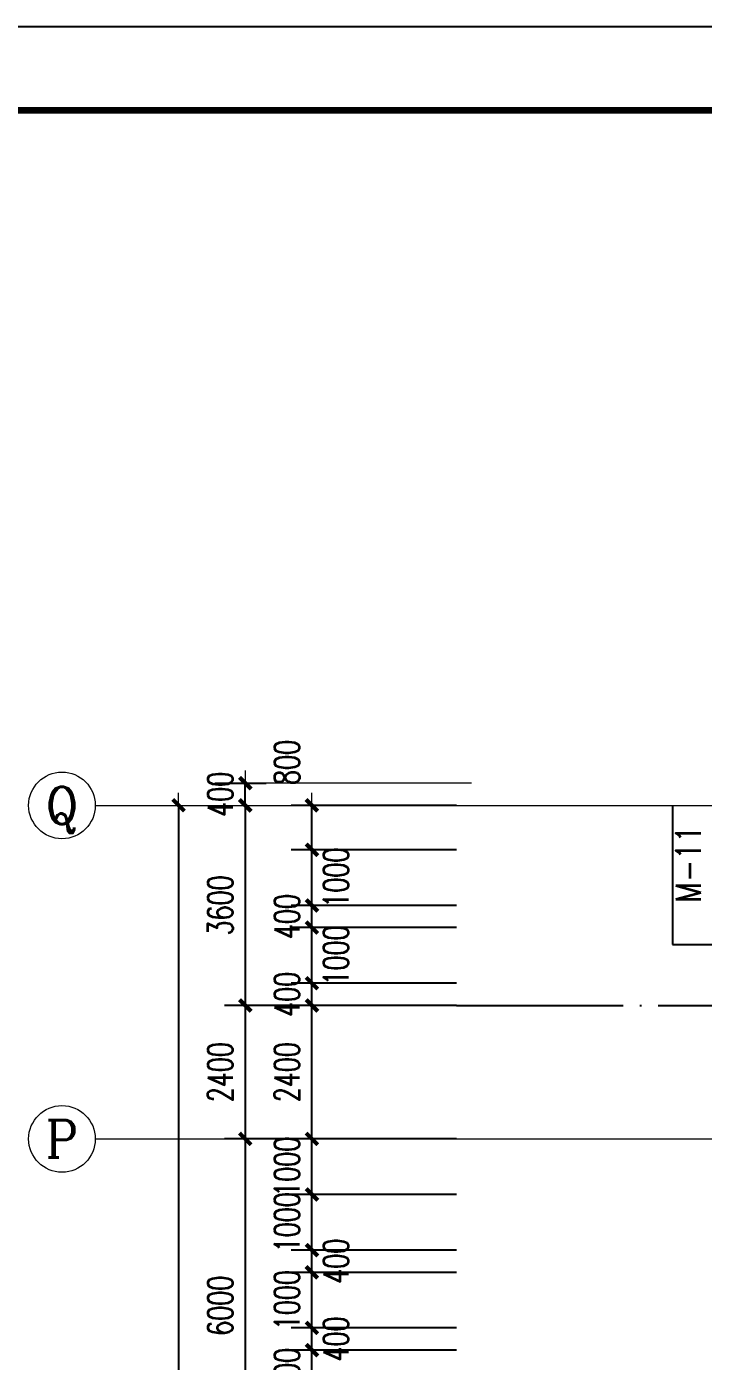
# Model space of a CAD drawing. Extents: x -220435 to 246757, y -381552 to -223577.
# Drawn here: x -151618 to -139436, y -274400 to -250394 of the extents above; entities that cross this region are included whole.
import ezdxf
from ezdxf.enums import TextEntityAlignment as Align

# ---------------------------------------------------------------- set-up
doc = ezdxf.new("R2010")
doc.units = 0
doc.header["$LTSCALE"] = 1500
doc.header["$MEASUREMENT"] = 0
doc.linetypes.add('DOTE', pattern=[2.42, 2, -0.2, 0.02, -0.2])
doc.layers.get('0').update_dxf_attribs({"linetype": 'CONTINUOUS'})
doc.layers.get('DEFPOINTS').update_dxf_attribs({"linetype": 'CONTINUOUS'})
for name, color, linetype in [('AXIS', 7, 'CONTINUOUS'), ('AXIS_TEXT', 7, 'CONTINUOUS'), ('DOTE', 7, 'DOTE')]:
    doc.layers.add(name, color=color, linetype=linetype)
doc.layers.add('PUB_DIM', color=7, linetype='CONTINUOUS', lineweight=0)
doc.layers.add('WINDOW', color=7, linetype='CONTINUOUS', lineweight=0)
doc.styles.add('COMPLEX', font='COMPLEX')
doc.styles.add('DIM_FONT', font='TXT.shx', dxfattribs={"width": 0.7})
doc.styles.add('SIMPLEX', font='SIMPLEX.SHX')
doc.dimstyles.new('DIMA150', dxfattribs={"dimscale": 1.5, "dimtxt": 300, "dimasz": 1, "dimexe": 250, "dimexo": 300, "dimgap": 150, "dimtad": 1, "dimdec": 0, "dimzin": 0, "dimdsep": 46, "dimtxsty": 'DIM_FONT', "dimblk": '_DIMX', "dimcen": 0.09, "dimse1": 1, "dimclrt": 7, "dimadec": 0, "dimazin": 0, "dimtfac": 1, "dimtdec": 0, "dimtix": 1, "dimtmove": 2, "dimatfit": 3, "dimldrblk": '_DIMX', "dimfxl": 1, "dimtolj": 1, "dimtzin": 0, "dimarcsym": 0})

# ---------------------------------------------------------------- blocks, each defined once
blk = doc.blocks.new('_DIMX')
blk.add_line((-150, 0), (150, 0))
at = {"const_width": 50}
blk.add_lwpolyline([(-70, -70), (70, 70)], dxfattribs=at)
blk = doc.blocks.new('*D47')
at = {"layer": 'DEFPOINTS', "color": 0, "lineweight": 20}
for p in [(-139141, -264400), (-148882, -342990), (-139141, -342990)]:
    blk.add_point(p, dxfattribs=at)
at = {"layer": 'PUB_DIM', "color": 0, "lineweight": -2}
for p, q in [((-148882, -264402), (-148882, -342989)), ((-139591, -342990), (-149257, -342990))]:
    blk.add_line(p, q, dxfattribs=at)
at = {"layer": 'PUB_DIM', "color": 0, "lineweight": -2, "xscale": 1.5, "yscale": 1.5, "zscale": 1.5}
for p, rotation in [((-148882, -264400), 90), ((-148882, -342990), 270)]:
    blk.add_blockref('_DIMX', p, dxfattribs=dict(at, rotation=rotation))
at = {"layer": 'PUB_DIM', "color": 7, "insert": (-149332, -303695), "char_height": 450, "attachment_point": 5, "rotation": 90, "style": 'DIM_FONT'}
blk.add_mtext('\\A1;78590', dxfattribs=at)
blk = doc.blocks.new('*D142')
at = {"layer": 'DEFPOINTS', "color": 0, "lineweight": 20}
for p in [(-146482, -264400), (-143428, -264400), (-143428, -265200)]:
    blk.add_point(p, dxfattribs=at)
at = {"layer": 'PUB_DIM', "color": 0, "lineweight": -2}
for p, q in [((-143878, -264400), (-146857, -264400)), ((-146482, -265199), (-146482, -264402))]:
    blk.add_line(p, q, dxfattribs=at)
at = {"layer": 'PUB_DIM', "color": 0, "lineweight": -2, "xscale": 1.5, "yscale": 1.5, "zscale": 1.5}
for p, rotation in [((-146482, -264400), 90), ((-146482, -265200), 270)]:
    blk.add_blockref('_DIMX', p, dxfattribs=dict(at, rotation=rotation))
at = {"layer": 'PUB_DIM', "color": 7, "insert": (-146932, -263629), "char_height": 450, "attachment_point": 5, "rotation": 90, "style": 'DIM_FONT'}
blk.add_mtext('\\A1;800', dxfattribs=at)
blk = doc.blocks.new('*D143')
at = {"layer": 'DEFPOINTS', "color": 0, "lineweight": 20}
for p in [(-146482, -265200), (-143428, -265200), (-143428, -266200)]:
    blk.add_point(p, dxfattribs=at)
at = {"layer": 'PUB_DIM', "color": 0, "lineweight": -2}
for p, q in [((-143878, -265200), (-146857, -265200)), ((-146482, -266199), (-146482, -265202))]:
    blk.add_line(p, q, dxfattribs=at)
at = {"layer": 'PUB_DIM', "color": 0, "lineweight": -2, "xscale": 1.5, "yscale": 1.5, "zscale": 1.5}
for p, rotation in [((-146482, -265200), 90), ((-146482, -266200), 270)]:
    blk.add_blockref('_DIMX', p, dxfattribs=dict(at, rotation=rotation))
at = {"layer": 'PUB_DIM', "color": 7, "insert": (-146050, -265700), "char_height": 450, "attachment_point": 5, "rotation": 90, "style": 'DIM_FONT'}
blk.add_mtext('\\A1;1000', dxfattribs=at)
blk = doc.blocks.new('*D144')
at = {"layer": 'DEFPOINTS', "color": 0, "lineweight": 20}
for p in [(-146482, -266200), (-143428, -266200), (-143428, -266600)]:
    blk.add_point(p, dxfattribs=at)
at = {"layer": 'PUB_DIM', "color": 0, "lineweight": -2}
for p, q in [((-143878, -266200), (-146857, -266200)), ((-146482, -266199), (-146482, -266197)), ((-146482, -266600), (-146482, -266200)), ((-146482, -266602), (-146482, -266603))]:
    blk.add_line(p, q, dxfattribs=at)
at = {"layer": 'PUB_DIM', "color": 0, "lineweight": -2, "xscale": 1.5, "yscale": 1.5, "zscale": 1.5}
for p, rotation in [((-146482, -266200), 270), ((-146482, -266600), 90)]:
    blk.add_blockref('_DIMX', p, dxfattribs=dict(at, rotation=rotation))
at = {"layer": 'PUB_DIM', "color": 7, "insert": (-146932, -266400), "char_height": 450, "attachment_point": 5, "rotation": 90, "style": 'DIM_FONT'}
blk.add_mtext('\\A1;400', dxfattribs=at)
blk = doc.blocks.new('*D145')
at = {"layer": 'DEFPOINTS', "color": 0, "lineweight": 20}
for p in [(-146482, -266600), (-143428, -266600), (-143428, -267600)]:
    blk.add_point(p, dxfattribs=at)
at = {"layer": 'PUB_DIM', "color": 0, "lineweight": -2}
for p, q in [((-143878, -266600), (-146857, -266600)), ((-146482, -267599), (-146482, -266602))]:
    blk.add_line(p, q, dxfattribs=at)
at = {"layer": 'PUB_DIM', "color": 0, "lineweight": -2, "xscale": 1.5, "yscale": 1.5, "zscale": 1.5}
for p, rotation in [((-146482, -266600), 90), ((-146482, -267600), 270)]:
    blk.add_blockref('_DIMX', p, dxfattribs=dict(at, rotation=rotation))
at = {"layer": 'PUB_DIM', "color": 7, "insert": (-146050, -267100), "char_height": 450, "attachment_point": 5, "rotation": 90, "style": 'DIM_FONT'}
blk.add_mtext('\\A1;1000', dxfattribs=at)
blk = doc.blocks.new('*D146')
at = {"layer": 'DEFPOINTS', "color": 0, "lineweight": 20}
for p in [(-146482, -267600), (-143428, -267600), (-143428, -268000)]:
    blk.add_point(p, dxfattribs=at)
at = {"layer": 'PUB_DIM', "color": 0, "lineweight": -2}
for p, q in [((-143878, -267600), (-146857, -267600)), ((-146482, -267599), (-146482, -267597)), ((-146482, -268000), (-146482, -267600)), ((-146482, -268002), (-146482, -268003))]:
    blk.add_line(p, q, dxfattribs=at)
at = {"layer": 'PUB_DIM', "color": 0, "lineweight": -2, "xscale": 1.5, "yscale": 1.5, "zscale": 1.5}
for p, rotation in [((-146482, -267600), 270), ((-146482, -268000), 90)]:
    blk.add_blockref('_DIMX', p, dxfattribs=dict(at, rotation=rotation))
at = {"layer": 'PUB_DIM', "color": 7, "insert": (-146932, -267800), "char_height": 450, "attachment_point": 5, "rotation": 90, "style": 'DIM_FONT'}
blk.add_mtext('\\A1;400', dxfattribs=at)
blk = doc.blocks.new('*D147')
at = {"layer": 'DEFPOINTS', "color": 0, "lineweight": 20}
for p in [(-146482, -268000), (-143428, -268000), (-143428, -270400)]:
    blk.add_point(p, dxfattribs=at)
at = {"layer": 'PUB_DIM', "color": 0, "lineweight": -2}
for p, q in [((-143878, -268000), (-146857, -268000)), ((-146482, -270399), (-146482, -268002))]:
    blk.add_line(p, q, dxfattribs=at)
at = {"layer": 'PUB_DIM', "color": 0, "lineweight": -2, "xscale": 1.5, "yscale": 1.5, "zscale": 1.5}
for p, rotation in [((-146482, -268000), 90), ((-146482, -270400), 270)]:
    blk.add_blockref('_DIMX', p, dxfattribs=dict(at, rotation=rotation))
at = {"layer": 'PUB_DIM', "color": 7, "insert": (-146932, -269200), "char_height": 450, "attachment_point": 5, "rotation": 90, "style": 'DIM_FONT'}
blk.add_mtext('\\A1;2400', dxfattribs=at)
blk = doc.blocks.new('*D148')
at = {"layer": 'DEFPOINTS', "color": 0, "lineweight": 20}
for p in [(-146482, -270400), (-143428, -270400), (-143428, -271400)]:
    blk.add_point(p, dxfattribs=at)
at = {"layer": 'PUB_DIM', "color": 0, "lineweight": -2}
for p, q in [((-143878, -270400), (-146857, -270400)), ((-146482, -270399), (-146482, -270397)), ((-146482, -271400), (-146482, -270400)), ((-146482, -271402), (-146482, -271403))]:
    blk.add_line(p, q, dxfattribs=at)
at = {"layer": 'PUB_DIM', "color": 0, "lineweight": -2, "xscale": 1.5, "yscale": 1.5, "zscale": 1.5}
for p, rotation in [((-146482, -270400), 270), ((-146482, -271400), 90)]:
    blk.add_blockref('_DIMX', p, dxfattribs=dict(at, rotation=rotation))
at = {"layer": 'PUB_DIM', "color": 7, "insert": (-146932, -270900), "char_height": 450, "attachment_point": 5, "rotation": 90, "style": 'DIM_FONT'}
blk.add_mtext('\\A1;1000', dxfattribs=at)
blk = doc.blocks.new('*D149')
at = {"layer": 'DEFPOINTS', "color": 0, "lineweight": 20}
for p in [(-146482, -271400), (-143428, -271400), (-143428, -272400)]:
    blk.add_point(p, dxfattribs=at)
at = {"layer": 'PUB_DIM', "color": 0, "lineweight": -2}
for p, q in [((-143878, -271400), (-146857, -271400)), ((-146482, -271399), (-146482, -271397)), ((-146482, -272400), (-146482, -271400)), ((-146482, -272402), (-146482, -272403))]:
    blk.add_line(p, q, dxfattribs=at)
at = {"layer": 'PUB_DIM', "color": 0, "lineweight": -2, "xscale": 1.5, "yscale": 1.5, "zscale": 1.5}
for p, rotation in [((-146482, -271400), 270), ((-146482, -272400), 90)]:
    blk.add_blockref('_DIMX', p, dxfattribs=dict(at, rotation=rotation))
at = {"layer": 'PUB_DIM', "color": 7, "insert": (-146932, -271900), "char_height": 450, "attachment_point": 5, "rotation": 90, "style": 'DIM_FONT'}
blk.add_mtext('\\A1;1000', dxfattribs=at)
blk = doc.blocks.new('*D150')
at = {"layer": 'DEFPOINTS', "color": 0, "lineweight": 20}
for p in [(-146482, -272400), (-143428, -272400), (-143428, -272800)]:
    blk.add_point(p, dxfattribs=at)
at = {"layer": 'PUB_DIM', "color": 0, "lineweight": -2}
for p, q in [((-143878, -272400), (-146857, -272400)), ((-146482, -272399), (-146482, -272397)), ((-146482, -272800), (-146482, -272400)), ((-146482, -272802), (-146482, -272803))]:
    blk.add_line(p, q, dxfattribs=at)
at = {"layer": 'PUB_DIM', "color": 0, "lineweight": -2, "xscale": 1.5, "yscale": 1.5, "zscale": 1.5}
for p, rotation in [((-146482, -272400), 270), ((-146482, -272800), 90)]:
    blk.add_blockref('_DIMX', p, dxfattribs=dict(at, rotation=rotation))
at = {"layer": 'PUB_DIM', "color": 7, "insert": (-146050, -272600), "char_height": 450, "attachment_point": 5, "rotation": 90, "style": 'DIM_FONT'}
blk.add_mtext('\\A1;400', dxfattribs=at)
blk = doc.blocks.new('*D151')
at = {"layer": 'DEFPOINTS', "color": 0, "lineweight": 20}
for p in [(-146482, -272800), (-143428, -272800), (-143428, -273800)]:
    blk.add_point(p, dxfattribs=at)
at = {"layer": 'PUB_DIM', "color": 0, "lineweight": -2}
for p, q in [((-143878, -272800), (-146857, -272800)), ((-146482, -272799), (-146482, -272797)), ((-146482, -273800), (-146482, -272800)), ((-146482, -273802), (-146482, -273803))]:
    blk.add_line(p, q, dxfattribs=at)
at = {"layer": 'PUB_DIM', "color": 0, "lineweight": -2, "xscale": 1.5, "yscale": 1.5, "zscale": 1.5}
for p, rotation in [((-146482, -272800), 270), ((-146482, -273800), 90)]:
    blk.add_blockref('_DIMX', p, dxfattribs=dict(at, rotation=rotation))
at = {"layer": 'PUB_DIM', "color": 7, "insert": (-146932, -273300), "char_height": 450, "attachment_point": 5, "rotation": 90, "style": 'DIM_FONT'}
blk.add_mtext('\\A1;1000', dxfattribs=at)
blk = doc.blocks.new('*D152')
at = {"layer": 'DEFPOINTS', "color": 0, "lineweight": 20}
for p in [(-146482, -273800), (-143428, -273800), (-143428, -274200)]:
    blk.add_point(p, dxfattribs=at)
at = {"layer": 'PUB_DIM', "color": 0, "lineweight": -2}
for p, q in [((-143878, -273800), (-146857, -273800)), ((-146482, -273799), (-146482, -273797)), ((-146482, -274200), (-146482, -273800)), ((-146482, -274202), (-146482, -274203))]:
    blk.add_line(p, q, dxfattribs=at)
at = {"layer": 'PUB_DIM', "color": 0, "lineweight": -2, "xscale": 1.5, "yscale": 1.5, "zscale": 1.5}
for p, rotation in [((-146482, -273800), 270), ((-146482, -274200), 90)]:
    blk.add_blockref('_DIMX', p, dxfattribs=dict(at, rotation=rotation))
at = {"layer": 'PUB_DIM', "color": 7, "insert": (-146050, -274000), "char_height": 450, "attachment_point": 5, "rotation": 90, "style": 'DIM_FONT'}
blk.add_mtext('\\A1;400', dxfattribs=at)
blk = doc.blocks.new('*D153')
at = {"layer": 'DEFPOINTS', "color": 0, "lineweight": 20}
for p in [(-146482, -274200), (-143428, -274200), (-143428, -275200)]:
    blk.add_point(p, dxfattribs=at)
at = {"layer": 'PUB_DIM', "color": 0, "lineweight": -2}
for p, q in [((-143878, -274200), (-146857, -274200)), ((-146482, -274199), (-146482, -274197)), ((-146482, -275200), (-146482, -274200)), ((-146482, -275202), (-146482, -275203))]:
    blk.add_line(p, q, dxfattribs=at)
at = {"layer": 'PUB_DIM', "color": 0, "lineweight": -2, "xscale": 1.5, "yscale": 1.5, "zscale": 1.5}
for p, rotation in [((-146482, -274200), 270), ((-146482, -275200), 90)]:
    blk.add_blockref('_DIMX', p, dxfattribs=dict(at, rotation=rotation))
at = {"layer": 'PUB_DIM', "color": 7, "insert": (-146932, -274700), "char_height": 450, "attachment_point": 5, "rotation": 90, "style": 'DIM_FONT'}
blk.add_mtext('\\A1;1000', dxfattribs=at)
blk = doc.blocks.new('*D181')
at = {"layer": 'DEFPOINTS', "color": 0, "lineweight": 20}
for p in [(-143428, -268000), (-147682, -270400), (-143428, -270400)]:
    blk.add_point(p, dxfattribs=at)
at = {"layer": 'PUB_DIM', "color": 0, "lineweight": -2}
for p, q in [((-147682, -268002), (-147682, -270399)), ((-143878, -270400), (-148057, -270400))]:
    blk.add_line(p, q, dxfattribs=at)
at = {"layer": 'PUB_DIM', "color": 0, "lineweight": -2, "xscale": 1.5, "yscale": 1.5, "zscale": 1.5}
for p, rotation in [((-147682, -268000), 90), ((-147682, -270400), 270)]:
    blk.add_blockref('_DIMX', p, dxfattribs=dict(at, rotation=rotation))
at = {"layer": 'PUB_DIM', "color": 7, "insert": (-148132, -269200), "char_height": 450, "attachment_point": 5, "rotation": 90, "style": 'DIM_FONT'}
blk.add_mtext('\\A1;2400', dxfattribs=at)
blk = doc.blocks.new('*D183')
at = {"layer": 'DEFPOINTS', "color": 0, "lineweight": 20}
for p in [(-143428, -264400), (-147682, -268000), (-143428, -268000)]:
    blk.add_point(p, dxfattribs=at)
at = {"layer": 'PUB_DIM', "color": 0, "lineweight": -2}
for p, q in [((-147682, -264402), (-147682, -267999)), ((-143878, -268000), (-148057, -268000))]:
    blk.add_line(p, q, dxfattribs=at)
at = {"layer": 'PUB_DIM', "color": 0, "lineweight": -2, "xscale": 1.5, "yscale": 1.5, "zscale": 1.5}
for p, rotation in [((-147682, -264400), 90), ((-147682, -268000), 270)]:
    blk.add_blockref('_DIMX', p, dxfattribs=dict(at, rotation=rotation))
at = {"layer": 'PUB_DIM', "color": 7, "insert": (-148132, -266200), "char_height": 450, "attachment_point": 5, "rotation": 90, "style": 'DIM_FONT'}
blk.add_mtext('\\A1;3600', dxfattribs=at)
blk = doc.blocks.new('*D184')
at = {"layer": 'DEFPOINTS', "color": 0, "lineweight": 20}
for p in [(-139141, -270400), (-147682, -276400), (-139141, -276400)]:
    blk.add_point(p, dxfattribs=at)
at = {"layer": 'PUB_DIM', "color": 0, "lineweight": -2}
for p, q in [((-147682, -270402), (-147682, -276399)), ((-139591, -276400), (-148057, -276400))]:
    blk.add_line(p, q, dxfattribs=at)
at = {"layer": 'PUB_DIM', "color": 0, "lineweight": -2, "xscale": 1.5, "yscale": 1.5, "zscale": 1.5}
for p, rotation in [((-147682, -270400), 90), ((-147682, -276400), 270)]:
    blk.add_blockref('_DIMX', p, dxfattribs=dict(at, rotation=rotation))
at = {"layer": 'PUB_DIM', "color": 7, "insert": (-148132, -273400), "char_height": 450, "attachment_point": 5, "rotation": 90, "style": 'DIM_FONT'}
blk.add_mtext('\\A1;6000', dxfattribs=at)
blk = doc.blocks.new('_AXISO')
blk.add_circle((0, 0), 0.5)
at = {"layer": 'AXIS_TEXT', "style": 'COMPLEX', "width": 1.041667}
blk.add_attdef('A', text='', height=0.56, dxfattribs=at).set_placement((-0.25, -0.28), (0.25, -0.28), align=Align.FIT)
blk = doc.blocks.new('*D284')
at = {"layer": 'DEFPOINTS', "color": 0, "lineweight": 20}
for p in [(-148682, -264001), (-147682, -264001), (-148682, -264402)]:
    blk.add_point(p, dxfattribs=at)
at = {"layer": 'PUB_DIM', "color": 0, "lineweight": -2}
for p, q in [((-148232, -264001), (-147307, -264001)), ((-147682, -264000), (-147682, -263998)), ((-147682, -264402), (-147682, -264001)), ((-147682, -264403), (-147682, -264405))]:
    blk.add_line(p, q, dxfattribs=at)
at = {"layer": 'PUB_DIM', "color": 0, "lineweight": -2, "xscale": 1.5, "yscale": 1.5, "zscale": 1.5}
for p, rotation in [((-147682, -264001), 270), ((-147682, -264402), 90)]:
    blk.add_blockref('_DIMX', p, dxfattribs=dict(at, rotation=rotation))
at = {"layer": 'PUB_DIM', "color": 7, "insert": (-148132, -264202), "char_height": 450, "attachment_point": 5, "rotation": 90, "style": 'DIM_FONT'}
blk.add_mtext('\\A1;400', dxfattribs=at)
blk = doc.blocks.new('*D285')
at = {"layer": 'DEFPOINTS', "color": 0, "lineweight": 20}
for p in [(-139141, -264400), (-148882, -342990), (-139141, -342990)]:
    blk.add_point(p, dxfattribs=at)
at = {"layer": 'PUB_DIM', "color": 0, "lineweight": -2}
for p, q in [((-148882, -264402), (-148882, -342989)), ((-139591, -342990), (-149257, -342990))]:
    blk.add_line(p, q, dxfattribs=at)
at = {"layer": 'PUB_DIM', "color": 0, "lineweight": -2, "xscale": 1.5, "yscale": 1.5, "zscale": 1.5}
for p, rotation in [((-148882, -264400), 90), ((-148882, -342990), 270)]:
    blk.add_blockref('_DIMX', p, dxfattribs=dict(at, rotation=rotation))
at = {"layer": 'PUB_DIM', "color": 7, "insert": (-149332, -303695), "char_height": 450, "attachment_point": 5, "rotation": 90, "style": 'DIM_FONT'}
blk.add_mtext('\\A1;78590', dxfattribs=at)

msp = doc.modelspace()

# ---------------------------------------------------------------- linework, layer by layer
at = {"linetype": 'ByBlock'}
for p, q in [((-139990.7, -264400.4), (-139990.7, -266900.6)), ((-139990.7, -266900.6), (-138490.7, -266900.6))]:
    msp.add_line(p, q, dxfattribs=at)
at = {"layer": 'AXIS', "color": 250}
msp.add_lwpolyline([(-82407.1, -250394.1), (-169247.2, -250394.1), (-169247.2, -367583.1), (-82407.1, -367583.1)], close=True, dxfattribs=at)
at = {"layer": 'AXIS', "color": 0, "const_width": 120.2}
msp.add_lwpolyline([(-83909.5, -251896.5), (-167744.8, -251896.5), (-167744.8, -366080.7), (-83909.5, -366080.7)], close=True, dxfattribs=at)
at = {"layer": 'DOTE'}
msp.add_line((-143877.7, -268000.4), (-120140.7, -268000.4), dxfattribs=at)
at = {"layer": 'PUB_DIM'}
for p, q in [((-143609.2, -264001.5), (-148215.8, -264001.5)), ((-150382.4, -264400.4), (-139140.7, -264400.4)), ((-150382.4, -270400.4), (-139140.7, -270400.4))]:
    msp.add_line(p, q, dxfattribs=at)

# ---------------------------------------------------------------- block references
ref = msp.add_blockref('_AXISO', (-150982.4, -264400.4), dxfattribs=dict(at, xscale=1200, yscale=1200, zscale=1200))
ref.add_attrib('A', 'Q', dxfattribs={"layer": 'AXIS_TEXT', "height": 672, "style": 'COMPLEX', "width": 1.171875}).set_placement((-151282.4, -264736.4), (-150682.4, -264736.4), align=Align.FIT)
ref = msp.add_blockref('_AXISO', (-150982.4, -270400.4), dxfattribs=dict(at, xscale=1200, yscale=1200, zscale=1200))
ref.add_attrib('A', 'P', dxfattribs={"layer": 'AXIS_TEXT', "height": 672, "style": 'COMPLEX', "width": 1.102941}).set_placement((-151282.4, -270736.4), (-150682.4, -270736.4), align=Align.FIT)

# ---------------------------------------------------------------- texts
at = {"layer": 'WINDOW', "style": 'SIMPLEX', "width": 0.8}
msp.add_text('M-11', height=450, rotation=90, dxfattribs=at).set_placement((-139480.3, -266150.5))

# ---------------------------------------------------------------- dimensions: what is measured, and where the dimension line sits
at = {"layer": 'PUB_DIM'}
for base, p1, p2, picture, middle in [((-146482.4, -264400.4), (-143427.7, -265200.4), (-143427.7, -264400.4), '*D142', (-146932.4, -263628.6)), ((-146482.4, -265200.4), (-143427.7, -266200.4), (-143427.7, -265200.4), '*D143', (-146050.4, -265700.4)), ((-146482.4, -266600.4), (-143427.7, -267600.4), (-143427.7, -266600.4), '*D145', (-146050.4, -267100.4)), ((-146482.4, -272400.4), (-143427.7, -272800.4), (-143427.7, -272400.4), '*D150', (-146050.4, -272600.4)), ((-146482.4, -273800.4), (-143427.7, -274200.4), (-143427.7, -273800.4), '*D152', (-146050.4, -274000.4))]:
    dim = msp.add_linear_dim(base=base, p1=p1, p2=p2, angle=90, dimstyle='DIMA150', dxfattribs=at)
    dim.commit()
    dim.dimension.update_dxf_attribs({"geometry": picture, "text_midpoint": middle, "dimtype": 161})
for p1, p2, distance, picture, middle in [((-148682.4, -264401.9), (-148682.4, -264001.5), -1000, '*D284', (-148132.4, -264201.7)), ((-139140.7, -264400.4), (-139140.7, -342990.4), -9741.7, '*D47', (-149332.4, -303695.4)), ((-139140.7, -264400.4), (-139140.7, -342990.4), -9741.7, '*D285', (-149332.4, -303695.4)), ((-143427.7, -264400.4), (-143427.7, -268000.4), -4254.7, '*D183', (-148132.4, -266200.4)), ((-143427.7, -266600.4), (-143427.7, -266200.4), 3054.7, '*D144', (-146932.4, -266400.4)), ((-143427.7, -268000.4), (-143427.7, -267600.4), 3054.7, '*D146', (-146932.4, -267800.4)), ((-143427.7, -268000.4), (-143427.7, -270400.4), -4254.7, '*D181', (-148132.4, -269200.4)), ((-143427.7, -270400.4), (-143427.7, -268000.4), 3054.7, '*D147', (-146932.4, -269200.4)), ((-143427.7, -271400.4), (-143427.7, -270400.4), 3054.7, '*D148', (-146932.4, -270900.4)), ((-143427.7, -272400.4), (-143427.7, -271400.4), 3054.7, '*D149', (-146932.4, -271900.4)), ((-143427.7, -273800.4), (-143427.7, -272800.4), 3054.7, '*D151', (-146932.4, -273300.4)), ((-143427.7, -275200.4), (-143427.7, -274200.4), 3054.7, '*D153', (-146932.4, -274700.4))]:
    dim = msp.add_aligned_dim(p1=p1, p2=p2, distance=distance, dimstyle='DIMA150', dxfattribs=at)
    dim.commit()
    dim.dimension.update_dxf_attribs({"geometry": picture, "text_midpoint": middle})
dim = msp.add_linear_dim(base=(-147682.4, -276400.4), p1=(-139140.7, -270400.4), p2=(-139140.7, -276400.4), angle=90, dimstyle='DIMA150', dxfattribs=at)
dim.commit()
dim.dimension.update_dxf_attribs({"geometry": '*D184', "text_midpoint": (-148132.4, -273400.4)})

doc.saveas('drawing.dxf')
